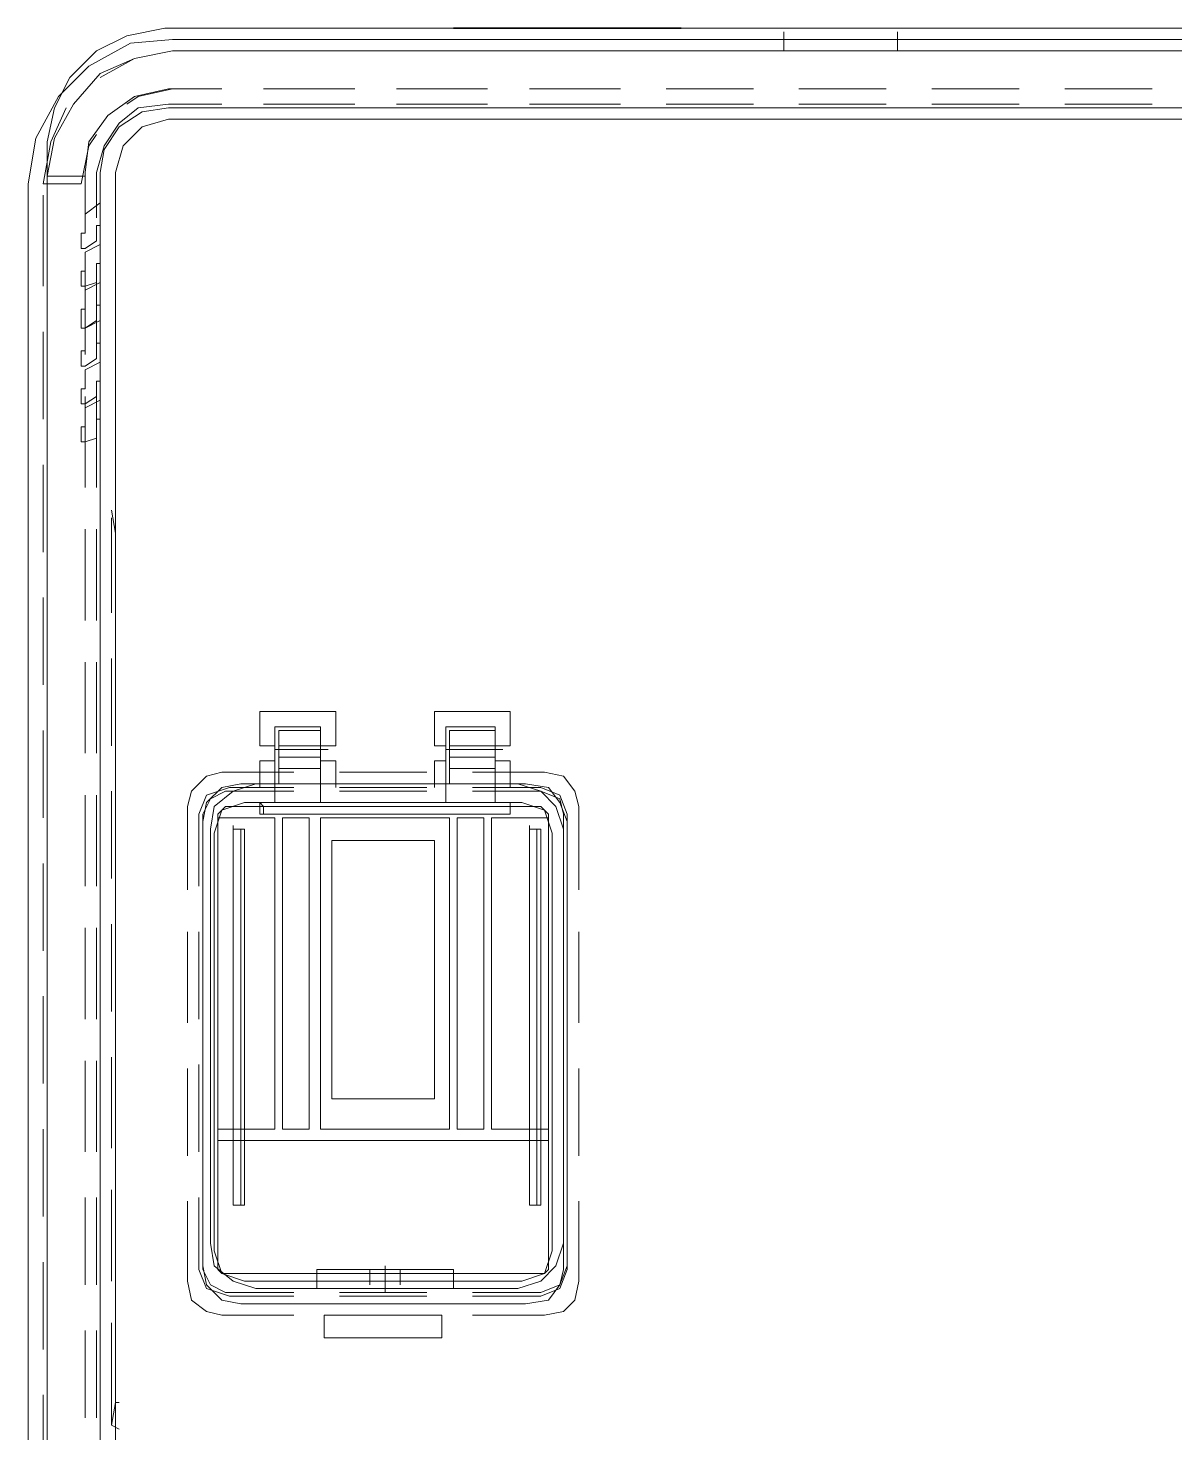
# Model space of a CAD drawing. Header units: millimetres. Extents: x 3165 to 8716, y -1118 to 2802.
# Drawn here: x 4537.2 to 4665.1, y -262.8 to -106.2 of the extents above; entities that cross this region are included whole.
import ezdxf

# ---------------------------------------------------------------- set-up
doc = ezdxf.new("R2010")
doc.units = ezdxf.units.MM
doc.layers.add('Camada 1', color=7, linetype='Continuous')

msp = doc.modelspace()

# ---------------------------------------------------------------- linework, layer by layer
at = {"layer": 'Camada 1', "lineweight": 9}
for points, knots in [([(4552.47, -106.18), (4552.47, -106.18), (4548.24, -107.03), (4548.24, -107.03), (4548.24, -107.03), (4548.24, -107.03), (4544.85, -108.72), (4544.85, -108.72), (4544.85, -108.72), (4544.85, -108.72), (4541.89, -111.69), (4541.89, -111.69), (4541.89, -111.69), (4541.89, -111.69), (4540.19, -115.07), (4540.19, -115.07), (4540.19, -115.07), (4540.19, -115.07), (4539.35, -118.88), (4539.35, -118.88)], [0, 0, 0, 0, 0.166667, 0.166667, 0.166667, 0.166667, 0.333333, 0.333333, 0.333333, 0.333333, 0.5, 0.5, 0.5, 0.5, 0.666667, 0.666667, 0.666667, 0.666667, 1, 1, 1, 1]), ([(4553.32, -107.45), (4553.32, -107.45), (4548.66, -107.88), (4548.66, -107.88), (4548.66, -107.88), (4548.66, -107.88), (4544, -110.42), (4544, -110.42), (4544, -110.42), (4544, -110.42), (4540.62, -113.8), (4540.62, -113.8), (4540.62, -113.8), (4540.62, -113.8), (4538.08, -118.46), (4538.08, -118.46), (4538.08, -118.46), (4538.08, -118.46), (4537.23, -123.54), (4537.23, -123.54)], [0, 0, 0, 0, 0.166667, 0.166667, 0.166667, 0.166667, 0.333333, 0.333333, 0.333333, 0.333333, 0.5, 0.5, 0.5, 0.5, 0.666667, 0.666667, 0.666667, 0.666667, 1, 1, 1, 1]), ([(4553.32, -108.72), (4553.32, -108.72), (4549.08, -109.57), (4549.08, -109.57), (4549.08, -109.57), (4549.08, -109.57), (4545.27, -111.26), (4545.27, -111.26), (4545.27, -111.26), (4545.27, -111.26), (4542.31, -114.65), (4542.31, -114.65), (4542.31, -114.65), (4542.31, -114.65), (4540.19, -118.46), (4540.19, -118.46), (4540.19, -118.46), (4540.19, -118.46), (4539.35, -122.69), (4539.35, -122.69)], [0, 0, 0, 0, 0.166667, 0.166667, 0.166667, 0.166667, 0.333333, 0.333333, 0.333333, 0.333333, 0.5, 0.5, 0.5, 0.5, 0.666667, 0.666667, 0.666667, 0.666667, 1, 1, 1, 1]), ([(4553.32, -108.72), (4553.32, -108.72), (4549.08, -109.57), (4549.08, -109.57), (4549.08, -109.57), (4549.08, -109.57), (4545.27, -111.69), (4545.27, -111.69)], [0, 0, 0, 0, 0.333333, 0.333333, 0.333333, 0.333333, 1, 1, 1, 1]), ([(4552.89, -112.96), (4552.89, -112.96), (4549.08, -113.8), (4549.08, -113.8), (4549.08, -113.8), (4549.08, -113.8), (4546.12, -115.92), (4546.12, -115.92), (4546.12, -115.92), (4546.12, -115.92), (4544, -118.88), (4544, -118.88), (4544, -118.88), (4544, -118.88), (4543.58, -122.27), (4543.58, -122.27)], [0, 0, 0, 0, 0.2, 0.2, 0.2, 0.2, 0.4, 0.4, 0.4, 0.4, 0.6, 0.6, 0.6, 0.6, 1, 1, 1, 1]), ([(4553.32, -112.96), (4553.32, -112.96), (4549.51, -113.8), (4549.51, -113.8), (4549.51, -113.8), (4549.51, -113.8), (4548.24, -114.65), (4548.24, -114.65)], [0, 0, 0, 0, 0.333333, 0.333333, 0.333333, 0.333333, 1, 1, 1, 1]), ([(4541.46, -115.07), (4541.46, -115.07), (4539.77, -118.88), (4539.77, -118.88), (4539.77, -118.88), (4539.77, -118.88), (4538.92, -123.54), (4538.92, -123.54)], [0, 0, 0, 0, 0.333333, 0.333333, 0.333333, 0.333333, 1, 1, 1, 1]), ([(4552.89, -114.65), (4552.89, -114.65), (4549.51, -115.07), (4549.51, -115.07), (4549.51, -115.07), (4549.51, -115.07), (4547.39, -116.77), (4547.39, -116.77), (4547.39, -116.77), (4547.39, -116.77), (4545.7, -119.31), (4545.7, -119.31), (4545.7, -119.31), (4545.7, -119.31), (4544.85, -122.27), (4544.85, -122.27)], [0, 0, 0, 0, 0.2, 0.2, 0.2, 0.2, 0.4, 0.4, 0.4, 0.4, 0.6, 0.6, 0.6, 0.6, 1, 1, 1, 1]), ([(4552.89, -115.07), (4552.89, -115.07), (4549.93, -115.5), (4549.93, -115.5), (4549.93, -115.5), (4549.93, -115.5), (4547.39, -117.19), (4547.39, -117.19), (4547.39, -117.19), (4547.39, -117.19), (4545.7, -119.73), (4545.7, -119.73), (4545.7, -119.73), (4545.7, -119.73), (4545.27, -122.27), (4545.27, -122.27)], [0, 0, 0, 0, 0.2, 0.2, 0.2, 0.2, 0.4, 0.4, 0.4, 0.4, 0.6, 0.6, 0.6, 0.6, 1, 1, 1, 1]), ([(4552.89, -116.34), (4552.89, -116.34), (4549.93, -117.19), (4549.93, -117.19), (4549.93, -117.19), (4549.93, -117.19), (4547.81, -119.31), (4547.81, -119.31), (4547.81, -119.31), (4547.81, -119.31), (4546.97, -122.27), (4546.97, -122.27)], [0, 0, 0, 0, 0.25, 0.25, 0.25, 0.25, 0.5, 0.5, 0.5, 0.5, 1, 1, 1, 1]), ([(4544.85, -118.04), (4544.85, -118.04), (4544, -119.31), (4544, -119.31), (4544, -119.31), (4544, -119.31), (4543.16, -123.54), (4543.16, -123.54)], [0, 0, 0, 0, 0.333333, 0.333333, 0.333333, 0.333333, 1, 1, 1, 1]), ([(4543.16, -129.04), (4543.16, -129.04), (4543.58, -129.04), (4543.58, -129.04), (4543.58, -129.04), (4543.58, -129.04), (4543.58, -126.93), (4543.58, -126.93)], [0, 0, 0, 0, 0.333333, 0.333333, 0.333333, 0.333333, 1, 1, 1, 1]), ([(4545.27, -128.2), (4545.27, -128.2), (4544.85, -128.2), (4544.85, -128.2), (4544.85, -128.2), (4544.85, -128.2), (4544.85, -129.89), (4544.85, -129.89)], [0, 0, 0, 0, 0.333333, 0.333333, 0.333333, 0.333333, 1, 1, 1, 1]), ([(4543.16, -130.74), (4543.16, -130.74), (4543.16, -129.04), (4543.16, -129.04), (4543.16, -129.04), (4543.16, -129.04), (4543.16, -130.74), (4543.16, -130.74)], [0, 0, 0, 0, 0.333333, 0.333333, 0.333333, 0.333333, 1, 1, 1, 1]), ([(4544.85, -129.89), (4544.85, -129.89), (4543.58, -130.74), (4543.58, -130.74), (4543.58, -130.74), (4543.58, -130.74), (4543.16, -130.74), (4543.16, -130.74)], [0, 0, 0, 0, 0.333333, 0.333333, 0.333333, 0.333333, 1, 1, 1, 1]), ([(4544.85, -134.55), (4544.85, -134.55), (4543.58, -134.97), (4543.58, -134.97), (4543.58, -134.97), (4543.58, -134.97), (4543.16, -134.97), (4543.16, -134.97), (4543.16, -134.97), (4543.16, -134.97), (4543.16, -133.28), (4543.16, -133.28)], [0, 0, 0, 0, 0.25, 0.25, 0.25, 0.25, 0.5, 0.5, 0.5, 0.5, 1, 1, 1, 1]), ([(4544.85, -138.78), (4544.85, -138.78), (4544.85, -137.09), (4544.85, -137.09), (4544.85, -137.09), (4544.85, -137.09), (4545.27, -137.09), (4545.27, -137.09)], [0, 0, 0, 0, 0.333333, 0.333333, 0.333333, 0.333333, 1, 1, 1, 1]), ([(4543.16, -139.63), (4543.16, -139.63), (4543.58, -139.63), (4543.58, -139.63), (4543.58, -139.63), (4543.58, -139.63), (4544.85, -138.78), (4544.85, -138.78)], [0, 0, 0, 0, 0.333333, 0.333333, 0.333333, 0.333333, 1, 1, 1, 1]), ([(4543.16, -143.86), (4543.16, -143.86), (4543.58, -143.86), (4543.58, -143.86), (4543.58, -143.86), (4543.58, -143.86), (4544.85, -143.01), (4544.85, -143.01)], [0, 0, 0, 0, 0.333333, 0.333333, 0.333333, 0.333333, 1, 1, 1, 1]), ([(4543.58, -146.4), (4543.58, -146.4), (4543.16, -146.4), (4543.16, -146.4), (4543.16, -146.4), (4543.16, -146.4), (4543.16, -148.09), (4543.16, -148.09)], [0, 0, 0, 0, 0.333333, 0.333333, 0.333333, 0.333333, 1, 1, 1, 1]), ([(4543.16, -148.09), (4543.16, -148.09), (4543.58, -148.09), (4543.58, -148.09), (4543.58, -148.09), (4543.58, -148.09), (4544.85, -147.25), (4544.85, -147.25)], [0, 0, 0, 0, 0.333333, 0.333333, 0.333333, 0.333333, 1, 1, 1, 1]), ([(4543.16, -150.63), (4543.16, -150.63), (4543.58, -150.63), (4543.58, -150.63), (4543.58, -150.63), (4543.58, -150.63), (4543.58, -148.52), (4543.58, -148.52), (4543.58, -148.52), (4543.58, -148.52), (4545.27, -147.67), (4545.27, -147.67)], [0, 0, 0, 0, 0.25, 0.25, 0.25, 0.25, 0.5, 0.5, 0.5, 0.5, 1, 1, 1, 1]), ([(4544.85, -151.9), (4544.85, -151.9), (4544.85, -149.79), (4544.85, -149.79), (4544.85, -149.79), (4544.85, -149.79), (4545.27, -149.79), (4545.27, -149.79)], [0, 0, 0, 0, 0.333333, 0.333333, 0.333333, 0.333333, 1, 1, 1, 1]), ([(4543.16, -150.63), (4543.16, -150.63), (4543.16, -152.33), (4543.16, -152.33), (4543.16, -152.33), (4543.16, -152.33), (4543.58, -152.33), (4543.58, -152.33)], [0, 0, 0, 0, 0.333333, 0.333333, 0.333333, 0.333333, 1, 1, 1, 1]), ([(4571.52, -190.85), (4571.52, -190.85), (4571.52, -187.89), (4571.52, -187.89), (4571.52, -187.89), (4571.52, -187.89), (4569.83, -187.89), (4569.83, -187.89)], [0, 0, 0, 0, 0.333333, 0.333333, 0.333333, 0.333333, 1, 1, 1, 1]), ([(4590.99, -190.85), (4590.99, -190.85), (4590.99, -187.89), (4590.99, -187.89), (4590.99, -187.89), (4590.99, -187.89), (4589.3, -187.89), (4589.3, -187.89)], [0, 0, 0, 0, 0.333333, 0.333333, 0.333333, 0.333333, 1, 1, 1, 1]), ([(4558.82, -189.16), (4558.82, -189.16), (4557.13, -189.58), (4557.13, -189.58), (4557.13, -189.58), (4557.13, -189.58), (4555.43, -191.27), (4555.43, -191.27), (4555.43, -191.27), (4555.43, -191.27), (4555.01, -192.97), (4555.01, -192.97)], [0, 0, 0, 0, 0.25, 0.25, 0.25, 0.25, 0.5, 0.5, 0.5, 0.5, 1, 1, 1, 1]), ([(4598.61, -192.97), (4598.61, -192.97), (4598.19, -191.27), (4598.19, -191.27), (4598.19, -191.27), (4598.19, -191.27), (4596.92, -189.58), (4596.92, -189.58), (4596.92, -189.58), (4596.92, -189.58), (4594.8, -189.16), (4594.8, -189.16)], [0, 0, 0, 0, 0.25, 0.25, 0.25, 0.25, 0.5, 0.5, 0.5, 0.5, 1, 1, 1, 1]), ([(4559.67, -190.85), (4559.67, -190.85), (4557.13, -191.7), (4557.13, -191.7), (4557.13, -191.7), (4557.13, -191.7), (4556.28, -193.81), (4556.28, -193.81)], [0, 0, 0, 0, 0.333333, 0.333333, 0.333333, 0.333333, 1, 1, 1, 1]), ([(4560.94, -190.43), (4560.94, -190.43), (4558.82, -190.85), (4558.82, -190.85), (4558.82, -190.85), (4558.82, -190.85), (4557.13, -192.54), (4557.13, -192.54), (4557.13, -192.54), (4557.13, -192.54), (4556.7, -194.66), (4556.7, -194.66)], [0, 0, 0, 0, 0.25, 0.25, 0.25, 0.25, 0.5, 0.5, 0.5, 0.5, 1, 1, 1, 1]), ([(4562.63, -190.43), (4562.63, -190.43), (4560.09, -191.27), (4560.09, -191.27), (4560.09, -191.27), (4560.09, -191.27), (4557.97, -192.97), (4557.97, -192.97), (4557.97, -192.97), (4557.97, -192.97), (4557.55, -195.51), (4557.55, -195.51)], [0, 0, 0, 0, 0.25, 0.25, 0.25, 0.25, 0.5, 0.5, 0.5, 0.5, 1, 1, 1, 1]), ([(4596.92, -195.51), (4596.92, -195.51), (4596.07, -192.97), (4596.07, -192.97), (4596.07, -192.97), (4596.07, -192.97), (4594.38, -191.27), (4594.38, -191.27), (4594.38, -191.27), (4594.38, -191.27), (4591.84, -190.43), (4591.84, -190.43)], [0, 0, 0, 0, 0.25, 0.25, 0.25, 0.25, 0.5, 0.5, 0.5, 0.5, 1, 1, 1, 1]), ([(4597.34, -194.66), (4597.34, -194.66), (4596.5, -192.54), (4596.5, -192.54), (4596.5, -192.54), (4596.5, -192.54), (4595.23, -190.85), (4595.23, -190.85), (4595.23, -190.85), (4595.23, -190.85), (4592.69, -190.43), (4592.69, -190.43)], [0, 0, 0, 0, 0.25, 0.25, 0.25, 0.25, 0.5, 0.5, 0.5, 0.5, 1, 1, 1, 1]), ([(4597.34, -193.81), (4597.34, -193.81), (4596.5, -191.7), (4596.5, -191.7), (4596.5, -191.7), (4596.5, -191.7), (4594.38, -190.85), (4594.38, -190.85)], [0, 0, 0, 0, 0.333333, 0.333333, 0.333333, 0.333333, 1, 1, 1, 1]), ([(4559.24, -191.27), (4559.24, -191.27), (4557.55, -192.12), (4557.55, -192.12), (4557.55, -192.12), (4557.55, -192.12), (4556.7, -193.81), (4556.7, -193.81)], [0, 0, 0, 0, 0.333333, 0.333333, 0.333333, 0.333333, 1, 1, 1, 1]), ([(4561.36, -192.54), (4561.36, -192.54), (4558.82, -193.39), (4558.82, -193.39), (4558.82, -193.39), (4558.82, -193.39), (4557.97, -195.93), (4557.97, -195.93)], [0, 0, 0, 0, 0.333333, 0.333333, 0.333333, 0.333333, 1, 1, 1, 1]), ([(4563.48, -193.81), (4563.48, -193.81), (4563.48, -192.97), (4563.48, -192.97), (4563.48, -192.97), (4563.48, -192.97), (4563.05, -192.54), (4563.05, -192.54)], [0, 0, 0, 0, 0.333333, 0.333333, 0.333333, 0.333333, 1, 1, 1, 1]), ([(4590.99, -192.54), (4590.99, -192.54), (4590.99, -193.81), (4590.99, -193.81), (4590.99, -193.81), (4590.99, -193.81), (4590.99, -192.54), (4590.99, -192.54)], [0, 0, 0, 0, 0.333333, 0.333333, 0.333333, 0.333333, 1, 1, 1, 1]), ([(4595.65, -195.93), (4595.65, -195.93), (4594.8, -193.39), (4594.8, -193.39), (4594.8, -193.39), (4594.8, -193.39), (4592.26, -192.54), (4592.26, -192.54)], [0, 0, 0, 0, 0.333333, 0.333333, 0.333333, 0.333333, 1, 1, 1, 1]), ([(4596.92, -193.81), (4596.92, -193.81), (4596.5, -192.12), (4596.5, -192.12), (4596.5, -192.12), (4596.5, -192.12), (4594.38, -191.27), (4594.38, -191.27)], [0, 0, 0, 0, 0.333333, 0.333333, 0.333333, 0.333333, 1, 1, 1, 1]), ([(4561.36, -195.51), (4561.36, -195.51), (4560.09, -195.51), (4560.09, -195.51), (4560.09, -195.51), (4560.09, -195.51), (4560.94, -195.51), (4560.94, -195.51)], [0, 0, 0, 0, 0.333333, 0.333333, 0.333333, 0.333333, 1, 1, 1, 1]), ([(4594.38, -195.51), (4594.38, -195.51), (4593.11, -195.51), (4593.11, -195.51), (4593.11, -195.51), (4593.11, -195.51), (4593.96, -195.51), (4593.96, -195.51)], [0, 0, 0, 0, 0.333333, 0.333333, 0.333333, 0.333333, 1, 1, 1, 1]), ([(4561.36, -237.42), (4561.36, -237.42), (4560.09, -237.42), (4560.09, -237.42), (4560.09, -237.42), (4560.09, -237.42), (4560.94, -237.42), (4560.94, -237.42)], [0, 0, 0, 0, 0.333333, 0.333333, 0.333333, 0.333333, 1, 1, 1, 1]), ([(4594.38, -237.42), (4594.38, -237.42), (4593.11, -237.42), (4593.11, -237.42), (4593.11, -237.42), (4593.11, -237.42), (4593.96, -237.42), (4593.96, -237.42)], [0, 0, 0, 0, 0.333333, 0.333333, 0.333333, 0.333333, 1, 1, 1, 1]), ([(4557.55, -241.65), (4557.55, -241.65), (4557.97, -244.19), (4557.97, -244.19), (4557.97, -244.19), (4557.97, -244.19), (4560.09, -245.88), (4560.09, -245.88), (4560.09, -245.88), (4560.09, -245.88), (4562.63, -246.73), (4562.63, -246.73)], [0, 0, 0, 0, 0.25, 0.25, 0.25, 0.25, 0.5, 0.5, 0.5, 0.5, 1, 1, 1, 1]), ([(4557.97, -242.5), (4557.97, -242.5), (4558.82, -245.04), (4558.82, -245.04), (4558.82, -245.04), (4558.82, -245.04), (4561.36, -245.88), (4561.36, -245.88)], [0, 0, 0, 0, 0.333333, 0.333333, 0.333333, 0.333333, 1, 1, 1, 1]), ([(4591.84, -246.73), (4591.84, -246.73), (4594.38, -245.88), (4594.38, -245.88), (4594.38, -245.88), (4594.38, -245.88), (4596.07, -244.19), (4596.07, -244.19), (4596.07, -244.19), (4596.07, -244.19), (4596.92, -241.65), (4596.92, -241.65)], [0, 0, 0, 0, 0.25, 0.25, 0.25, 0.25, 0.5, 0.5, 0.5, 0.5, 1, 1, 1, 1]), ([(4592.26, -245.88), (4592.26, -245.88), (4594.8, -245.04), (4594.8, -245.04), (4594.8, -245.04), (4594.8, -245.04), (4595.65, -242.5), (4595.65, -242.5)], [0, 0, 0, 0, 0.333333, 0.333333, 0.333333, 0.333333, 1, 1, 1, 1]), ([(4556.7, -244.19), (4556.7, -244.19), (4557.13, -246.31), (4557.13, -246.31), (4557.13, -246.31), (4557.13, -246.31), (4558.82, -248), (4558.82, -248), (4558.82, -248), (4558.82, -248), (4560.94, -248.42), (4560.94, -248.42)], [0, 0, 0, 0, 0.25, 0.25, 0.25, 0.25, 0.5, 0.5, 0.5, 0.5, 1, 1, 1, 1]), ([(4592.69, -248.42), (4592.69, -248.42), (4595.23, -248), (4595.23, -248), (4595.23, -248), (4595.23, -248), (4596.5, -246.31), (4596.5, -246.31), (4596.5, -246.31), (4596.5, -246.31), (4597.34, -244.19), (4597.34, -244.19)], [0, 0, 0, 0, 0.25, 0.25, 0.25, 0.25, 0.5, 0.5, 0.5, 0.5, 1, 1, 1, 1]), ([(4555.01, -245.88), (4555.01, -245.88), (4555.43, -248), (4555.43, -248), (4555.43, -248), (4555.43, -248), (4557.13, -249.27), (4557.13, -249.27), (4557.13, -249.27), (4557.13, -249.27), (4558.82, -249.69), (4558.82, -249.69)], [0, 0, 0, 0, 0.25, 0.25, 0.25, 0.25, 0.5, 0.5, 0.5, 0.5, 1, 1, 1, 1]), ([(4556.28, -244.61), (4556.28, -244.61), (4557.13, -246.73), (4557.13, -246.73), (4557.13, -246.73), (4557.13, -246.73), (4559.67, -247.58), (4559.67, -247.58)], [0, 0, 0, 0, 0.333333, 0.333333, 0.333333, 0.333333, 1, 1, 1, 1]), ([(4556.7, -244.61), (4556.7, -244.61), (4557.55, -246.31), (4557.55, -246.31), (4557.55, -246.31), (4557.55, -246.31), (4559.24, -247.15), (4559.24, -247.15)], [0, 0, 0, 0, 0.333333, 0.333333, 0.333333, 0.333333, 1, 1, 1, 1]), ([(4558.4, -244.61), (4558.4, -244.61), (4558.82, -245.04), (4558.82, -245.04), (4558.82, -245.04), (4558.82, -245.04), (4559.24, -245.04), (4559.24, -245.04)], [0, 0, 0, 0, 0.333333, 0.333333, 0.333333, 0.333333, 1, 1, 1, 1]), ([(4594.38, -245.04), (4594.38, -245.04), (4594.8, -245.04), (4594.8, -245.04), (4594.8, -245.04), (4594.8, -245.04), (4595.23, -244.61), (4595.23, -244.61)], [0, 0, 0, 0, 0.333333, 0.333333, 0.333333, 0.333333, 1, 1, 1, 1]), ([(4594.38, -247.15), (4594.38, -247.15), (4596.5, -246.31), (4596.5, -246.31), (4596.5, -246.31), (4596.5, -246.31), (4596.92, -244.61), (4596.92, -244.61)], [0, 0, 0, 0, 0.333333, 0.333333, 0.333333, 0.333333, 1, 1, 1, 1]), ([(4594.38, -247.58), (4594.38, -247.58), (4596.5, -246.73), (4596.5, -246.73), (4596.5, -246.73), (4596.5, -246.73), (4597.34, -244.61), (4597.34, -244.61)], [0, 0, 0, 0, 0.333333, 0.333333, 0.333333, 0.333333, 1, 1, 1, 1]), ([(4594.8, -249.69), (4594.8, -249.69), (4596.92, -249.27), (4596.92, -249.27), (4596.92, -249.27), (4596.92, -249.27), (4598.19, -248), (4598.19, -248), (4598.19, -248), (4598.19, -248), (4598.61, -245.88), (4598.61, -245.88)], [0, 0, 0, 0, 0.25, 0.25, 0.25, 0.25, 0.5, 0.5, 0.5, 0.5, 1, 1, 1, 1]), ([(4570.25, -249.69), (4570.25, -249.69), (4570.25, -252.23), (4570.25, -252.23), (4570.25, -252.23), (4570.25, -252.23), (4583.37, -252.23), (4583.37, -252.23), (4583.37, -252.23), (4583.37, -252.23), (4583.37, -249.69), (4583.37, -249.69), (4583.37, -249.69), (4583.37, -249.69), (4570.25, -249.69), (4570.25, -249.69)], [0, 0, 0, 0, 0.2, 0.2, 0.2, 0.2, 0.4, 0.4, 0.4, 0.4, 0.6, 0.6, 0.6, 0.6, 1, 1, 1, 1]), ([(4546.54, -261.55), (4546.54, -261.55), (4546.54, -261.97), (4546.54, -261.97), (4546.54, -261.97), (4546.54, -261.97), (4547.39, -262.39), (4547.39, -262.39)], [0, 0, 0, 0, 0.333333, 0.333333, 0.333333, 0.333333, 1, 1, 1, 1])]:
    msp.add_open_spline(points, degree=3, knots=knots, dxfattribs=at)
for points in [[(4552.47, -106.18), (4552.47, -106.18), (4703.6, -106.18), (4703.6, -106.18)], [(4553.32, -107.45), (4553.32, -107.45), (4702.33, -107.45), (4702.33, -107.45)], [(4621.47, -106.61), (4621.47, -106.61), (4621.47, -108.72), (4621.47, -108.72)], [(4634.17, -106.61), (4634.17, -106.61), (4634.17, -108.72), (4634.17, -108.72)], [(4553.32, -108.72), (4553.32, -108.72), (4702.75, -108.72), (4702.75, -108.72)], [(4555.01, -108.72), (4555.01, -108.72), (4566.02, -108.72), (4566.02, -108.72)], [(4571.1, -108.72), (4571.1, -108.72), (4580.83, -108.72), (4580.83, -108.72)], [(4585.91, -108.72), (4585.91, -108.72), (4595.65, -108.72), (4595.65, -108.72)], [(4600.73, -108.72), (4600.73, -108.72), (4610.47, -108.72), (4610.47, -108.72)], [(4615.55, -108.72), (4615.55, -108.72), (4625.28, -108.72), (4625.28, -108.72)], [(4630.36, -108.72), (4630.36, -108.72), (4640.1, -108.72), (4640.1, -108.72)], [(4645.18, -108.72), (4645.18, -108.72), (4655.34, -108.72), (4655.34, -108.72)], [(4660, -108.72), (4660, -108.72), (4670.16, -108.72), (4670.16, -108.72)], [(4552.89, -112.96), (4552.89, -112.96), (4558.82, -112.96), (4558.82, -112.96)], [(4552.89, -112.96), (4552.89, -112.96), (4558.82, -112.96), (4558.82, -112.96)], [(4563.48, -112.96), (4563.48, -112.96), (4573.64, -112.96), (4573.64, -112.96)], [(4563.48, -112.96), (4563.48, -112.96), (4573.64, -112.96), (4573.64, -112.96)], [(4578.29, -112.96), (4578.29, -112.96), (4588.45, -112.96), (4588.45, -112.96)], [(4578.29, -112.96), (4578.29, -112.96), (4588.45, -112.96), (4588.45, -112.96)], [(4593.11, -112.96), (4593.11, -112.96), (4603.27, -112.96), (4603.27, -112.96)], [(4593.11, -112.96), (4593.11, -112.96), (4603.27, -112.96), (4603.27, -112.96)], [(4608.35, -112.96), (4608.35, -112.96), (4618.09, -112.96), (4618.09, -112.96)], [(4608.35, -112.96), (4608.35, -112.96), (4618.09, -112.96), (4618.09, -112.96)], [(4623.17, -112.96), (4623.17, -112.96), (4632.9, -112.96), (4632.9, -112.96)], [(4623.17, -112.96), (4623.17, -112.96), (4632.9, -112.96), (4632.9, -112.96)], [(4637.98, -112.96), (4637.98, -112.96), (4647.72, -112.96), (4647.72, -112.96)], [(4637.98, -112.96), (4637.98, -112.96), (4647.72, -112.96), (4647.72, -112.96)], [(4652.8, -112.96), (4652.8, -112.96), (4662.54, -112.96), (4662.54, -112.96)], [(4652.8, -112.96), (4652.8, -112.96), (4662.54, -112.96), (4662.54, -112.96)], [(4552.89, -114.65), (4552.89, -114.65), (4558.82, -114.65), (4558.82, -114.65)], [(4552.89, -115.07), (4552.89, -115.07), (4703.18, -115.07), (4703.18, -115.07)], [(4563.48, -114.65), (4563.48, -114.65), (4573.64, -114.65), (4573.64, -114.65)], [(4578.29, -114.65), (4578.29, -114.65), (4588.45, -114.65), (4588.45, -114.65)], [(4593.11, -114.65), (4593.11, -114.65), (4603.27, -114.65), (4603.27, -114.65)], [(4608.35, -114.65), (4608.35, -114.65), (4618.09, -114.65), (4618.09, -114.65)], [(4623.17, -114.65), (4623.17, -114.65), (4632.9, -114.65), (4632.9, -114.65)], [(4637.98, -114.65), (4637.98, -114.65), (4647.72, -114.65), (4647.72, -114.65)], [(4652.8, -114.65), (4652.8, -114.65), (4662.54, -114.65), (4662.54, -114.65)], [(4552.89, -116.34), (4552.89, -116.34), (4703.18, -116.34), (4703.18, -116.34)], [(4539.35, -118.88), (4539.35, -118.88), (4539.35, -300.92), (4539.35, -300.92)], [(4537.23, -123.54), (4537.23, -123.54), (4537.23, -300.07), (4537.23, -300.07)], [(4538.92, -123.54), (4538.92, -123.54), (4543.16, -123.54), (4543.16, -123.54)], [(4539.35, -122.69), (4539.35, -122.69), (4543.58, -122.69), (4543.58, -122.69)], [(4543.58, -122.27), (4543.58, -122.27), (4543.58, -127.35), (4543.58, -127.35)], [(4544.85, -127.35), (4544.85, -127.35), (4544.85, -122.27), (4544.85, -122.27)], [(4545.27, -300.92), (4545.27, -300.92), (4545.27, -122.27), (4545.27, -122.27)], [(4546.97, -300.92), (4546.97, -300.92), (4546.97, -122.27), (4546.97, -122.27)], [(4538.92, -124.81), (4538.92, -124.81), (4538.92, -134.97), (4538.92, -134.97)], [(4543.58, -126.93), (4543.58, -126.93), (4545.27, -125.66), (4545.27, -125.66)], [(4544.85, -128.2), (4544.85, -128.2), (4545.27, -128.2), (4545.27, -128.2)], [(4543.58, -131.16), (4543.58, -131.16), (4545.27, -130.31), (4545.27, -130.31)], [(4543.58, -133.28), (4543.58, -133.28), (4543.58, -131.16), (4543.58, -131.16)], [(4543.58, -132.43), (4543.58, -132.43), (4543.58, -142.59), (4543.58, -142.59)], [(4544.85, -142.59), (4544.85, -142.59), (4544.85, -132.43), (4544.85, -132.43)], [(4544.85, -132.43), (4544.85, -132.43), (4544.85, -134.55), (4544.85, -134.55)], [(4544.85, -132.43), (4544.85, -132.43), (4545.27, -132.43), (4545.27, -132.43)], [(4543.16, -133.28), (4543.16, -133.28), (4543.58, -133.28), (4543.58, -133.28)], [(4543.58, -135.39), (4543.58, -135.39), (4545.27, -134.55), (4545.27, -134.55)], [(4543.58, -137.51), (4543.58, -137.51), (4543.58, -135.39), (4543.58, -135.39)], [(4543.16, -137.51), (4543.16, -137.51), (4543.58, -137.51), (4543.58, -137.51)], [(4543.16, -139.63), (4543.16, -139.63), (4543.16, -137.51), (4543.16, -137.51)], [(4543.58, -139.63), (4543.58, -139.63), (4545.27, -138.78), (4545.27, -138.78)], [(4538.92, -140.05), (4538.92, -140.05), (4538.92, -149.79), (4538.92, -149.79)], [(4543.58, -142.17), (4543.58, -142.17), (4543.58, -139.63), (4543.58, -139.63)], [(4543.16, -142.17), (4543.16, -142.17), (4543.58, -142.17), (4543.58, -142.17)], [(4543.16, -143.86), (4543.16, -143.86), (4543.16, -142.17), (4543.16, -142.17)], [(4544.85, -141.32), (4544.85, -141.32), (4544.85, -143.01), (4544.85, -143.01)], [(4544.85, -141.32), (4544.85, -141.32), (4545.27, -141.32), (4545.27, -141.32)], [(4543.58, -144.28), (4543.58, -144.28), (4545.27, -143.44), (4545.27, -143.44)], [(4543.58, -146.4), (4543.58, -146.4), (4543.58, -144.28), (4543.58, -144.28)], [(4544.85, -145.55), (4544.85, -145.55), (4544.85, -147.25), (4544.85, -147.25)], [(4544.85, -145.55), (4544.85, -145.55), (4545.27, -145.55), (4545.27, -145.55)], [(4543.58, -147.25), (4543.58, -147.25), (4543.58, -157.41), (4543.58, -157.41)], [(4544.85, -157.41), (4544.85, -157.41), (4544.85, -147.25), (4544.85, -147.25)], [(4543.58, -152.33), (4543.58, -152.33), (4544.85, -151.9), (4544.85, -151.9)], [(4538.92, -154.87), (4538.92, -154.87), (4538.92, -164.6), (4538.92, -164.6)], [(4546.54, -159.95), (4546.54, -159.95), (4546.97, -162.49), (4546.97, -162.49)], [(4546.54, -160.79), (4546.54, -160.79), (4546.54, -171.38), (4546.54, -171.38)], [(4543.58, -162.06), (4543.58, -162.06), (4543.58, -172.22), (4543.58, -172.22)], [(4544.85, -172.22), (4544.85, -172.22), (4544.85, -162.06), (4544.85, -162.06)], [(4546.97, -162.91), (4546.97, -162.91), (4546.97, -171.38), (4546.97, -171.38)], [(4538.92, -169.68), (4538.92, -169.68), (4538.92, -179.42), (4538.92, -179.42)], [(4543.58, -176.88), (4543.58, -176.88), (4543.58, -187.04), (4543.58, -187.04)], [(4544.85, -187.04), (4544.85, -187.04), (4544.85, -176.88), (4544.85, -176.88)], [(4546.54, -176.46), (4546.54, -176.46), (4546.54, -186.19), (4546.54, -186.19)], [(4546.97, -176.46), (4546.97, -176.46), (4546.97, -186.19), (4546.97, -186.19)], [(4563.05, -182.38), (4563.05, -182.38), (4571.52, -182.38), (4571.52, -182.38)], [(4563.05, -182.38), (4563.05, -182.38), (4563.05, -186.19), (4563.05, -186.19)], [(4571.52, -182.38), (4571.52, -182.38), (4571.52, -186.19), (4571.52, -186.19)], [(4590.99, -182.38), (4590.99, -182.38), (4582.53, -182.38), (4582.53, -182.38)], [(4582.53, -182.38), (4582.53, -182.38), (4582.53, -186.19), (4582.53, -186.19)], [(4590.99, -182.38), (4590.99, -182.38), (4590.99, -186.19), (4590.99, -186.19)], [(4538.92, -184.5), (4538.92, -184.5), (4538.92, -194.24), (4538.92, -194.24)], [(4564.75, -184.08), (4564.75, -184.08), (4569.83, -184.08), (4569.83, -184.08)], [(4564.75, -184.08), (4564.75, -184.08), (4564.75, -192.54), (4564.75, -192.54)], [(4565.17, -184.5), (4565.17, -184.5), (4569.83, -184.5), (4569.83, -184.5)], [(4565.17, -190.43), (4565.17, -190.43), (4565.17, -184.5), (4565.17, -184.5)], [(4569.83, -184.08), (4569.83, -184.08), (4569.83, -192.54), (4569.83, -192.54)], [(4569.83, -184.5), (4569.83, -184.5), (4569.83, -190.43), (4569.83, -190.43)], [(4583.8, -184.08), (4583.8, -184.08), (4583.8, -192.54), (4583.8, -192.54)], [(4589.3, -184.08), (4589.3, -184.08), (4583.8, -184.08), (4583.8, -184.08)], [(4584.22, -184.5), (4584.22, -184.5), (4589.3, -184.5), (4589.3, -184.5)], [(4584.22, -190.43), (4584.22, -190.43), (4584.22, -184.5), (4584.22, -184.5)], [(4589.3, -184.08), (4589.3, -184.08), (4589.3, -192.54), (4589.3, -192.54)], [(4589.3, -184.5), (4589.3, -184.5), (4589.3, -190.43), (4589.3, -190.43)], [(4564.75, -186.19), (4564.75, -186.19), (4563.05, -186.19), (4563.05, -186.19)], [(4571.52, -186.19), (4571.52, -186.19), (4569.83, -186.19), (4569.83, -186.19)], [(4583.8, -186.19), (4583.8, -186.19), (4582.53, -186.19), (4582.53, -186.19)], [(4590.99, -186.19), (4590.99, -186.19), (4589.3, -186.19), (4589.3, -186.19)], [(4563.05, -187.89), (4563.05, -187.89), (4563.05, -190.85), (4563.05, -190.85)], [(4564.75, -187.89), (4564.75, -187.89), (4563.05, -187.89), (4563.05, -187.89)], [(4564.75, -186.62), (4564.75, -186.62), (4570.67, -186.62), (4570.67, -186.62)], [(4583.8, -187.89), (4583.8, -187.89), (4582.53, -187.89), (4582.53, -187.89)], [(4582.53, -187.89), (4582.53, -187.89), (4582.53, -190.85), (4582.53, -190.85)], [(4583.8, -186.62), (4583.8, -186.62), (4590.15, -186.62), (4590.15, -186.62)], [(4566.86, -189.16), (4566.86, -189.16), (4558.82, -189.16), (4558.82, -189.16)], [(4565.17, -188.73), (4565.17, -188.73), (4569.83, -188.73), (4569.83, -188.73)], [(4581.68, -189.16), (4581.68, -189.16), (4571.94, -189.16), (4571.94, -189.16)], [(4584.22, -188.73), (4584.22, -188.73), (4589.3, -188.73), (4589.3, -188.73)], [(4594.8, -189.16), (4594.8, -189.16), (4586.76, -189.16), (4586.76, -189.16)], [(4559.67, -190.85), (4559.67, -190.85), (4566.86, -190.85), (4566.86, -190.85)], [(4592.69, -190.43), (4592.69, -190.43), (4560.94, -190.43), (4560.94, -190.43)], [(4562.63, -190.43), (4562.63, -190.43), (4591.84, -190.43), (4591.84, -190.43)], [(4571.94, -190.85), (4571.94, -190.85), (4581.68, -190.85), (4581.68, -190.85)], [(4586.76, -190.85), (4586.76, -190.85), (4594.38, -190.85), (4594.38, -190.85)], [(4543.58, -191.7), (4543.58, -191.7), (4543.58, -201.86), (4543.58, -201.86)], [(4544.85, -201.86), (4544.85, -201.86), (4544.85, -191.7), (4544.85, -191.7)], [(4546.54, -191.27), (4546.54, -191.27), (4546.54, -201.01), (4546.54, -201.01)], [(4546.97, -191.27), (4546.97, -191.27), (4546.97, -201.01), (4546.97, -201.01)], [(4559.24, -191.27), (4559.24, -191.27), (4566.86, -191.27), (4566.86, -191.27)], [(4592.26, -192.54), (4592.26, -192.54), (4561.36, -192.54), (4561.36, -192.54)], [(4563.05, -192.54), (4563.05, -192.54), (4590.99, -192.54), (4590.99, -192.54)], [(4563.05, -192.54), (4563.05, -192.54), (4563.05, -193.81), (4563.05, -193.81)], [(4571.94, -191.27), (4571.94, -191.27), (4581.68, -191.27), (4581.68, -191.27)], [(4586.76, -191.27), (4586.76, -191.27), (4594.38, -191.27), (4594.38, -191.27)], [(4555.01, -192.97), (4555.01, -192.97), (4555.01, -202.28), (4555.01, -202.28)], [(4556.28, -201.86), (4556.28, -201.86), (4556.28, -193.81), (4556.28, -193.81)], [(4556.7, -201.86), (4556.7, -201.86), (4556.7, -193.81), (4556.7, -193.81)], [(4559.24, -192.97), (4559.24, -192.97), (4558.4, -193.81), (4558.4, -193.81)], [(4558.4, -244.61), (4558.4, -244.61), (4558.4, -193.81), (4558.4, -193.81)], [(4559.24, -192.97), (4559.24, -192.97), (4594.38, -192.97), (4594.38, -192.97)], [(4563.05, -193.81), (4563.05, -193.81), (4590.99, -193.81), (4590.99, -193.81)], [(4563.48, -193.81), (4563.48, -193.81), (4563.05, -193.81), (4563.05, -193.81)], [(4563.48, -192.97), (4563.48, -192.97), (4590.99, -192.97), (4590.99, -192.97)], [(4563.48, -193.81), (4563.48, -193.81), (4590.99, -193.81), (4590.99, -193.81)], [(4590.99, -193.81), (4590.99, -193.81), (4590.99, -193.39), (4590.99, -193.39)], [(4595.23, -193.81), (4595.23, -193.81), (4594.38, -192.97), (4594.38, -192.97)], [(4595.23, -193.81), (4595.23, -193.81), (4595.23, -244.61), (4595.23, -244.61)], [(4596.92, -193.81), (4596.92, -193.81), (4596.92, -201.86), (4596.92, -201.86)], [(4597.34, -193.81), (4597.34, -193.81), (4597.34, -201.86), (4597.34, -201.86)], [(4598.61, -202.28), (4598.61, -202.28), (4598.61, -192.97), (4598.61, -192.97)], [(4556.7, -244.19), (4556.7, -244.19), (4556.7, -194.66), (4556.7, -194.66)], [(4557.55, -241.65), (4557.55, -241.65), (4557.55, -195.51), (4557.55, -195.51)], [(4558.4, -194.24), (4558.4, -194.24), (4564.75, -194.24), (4564.75, -194.24)], [(4560.09, -195.51), (4560.09, -195.51), (4560.09, -195.08), (4560.09, -195.08)], [(4560.09, -237.42), (4560.09, -237.42), (4560.09, -195.51), (4560.09, -195.51)], [(4560.09, -237.42), (4560.09, -237.42), (4560.09, -195.51), (4560.09, -195.51)], [(4560.94, -237.42), (4560.94, -237.42), (4560.94, -195.51), (4560.94, -195.51)], [(4560.94, -195.51), (4560.94, -195.51), (4561.36, -195.51), (4561.36, -195.51)], [(4561.36, -237.42), (4561.36, -237.42), (4561.36, -195.51), (4561.36, -195.51)], [(4564.75, -228.95), (4564.75, -228.95), (4564.75, -194.24), (4564.75, -194.24)], [(4565.59, -228.95), (4565.59, -228.95), (4565.59, -194.24), (4565.59, -194.24)], [(4565.59, -194.24), (4565.59, -194.24), (4568.56, -194.24), (4568.56, -194.24)], [(4568.56, -228.95), (4568.56, -228.95), (4568.56, -194.24), (4568.56, -194.24)], [(4569.83, -194.24), (4569.83, -194.24), (4584.22, -194.24), (4584.22, -194.24)], [(4569.83, -228.95), (4569.83, -228.95), (4569.83, -194.24), (4569.83, -194.24)], [(4584.22, -194.24), (4584.22, -194.24), (4584.22, -228.95), (4584.22, -228.95)], [(4585.07, -194.24), (4585.07, -194.24), (4585.07, -228.95), (4585.07, -228.95)], [(4585.07, -194.24), (4585.07, -194.24), (4588.03, -194.24), (4588.03, -194.24)], [(4588.03, -194.24), (4588.03, -194.24), (4588.03, -228.95), (4588.03, -228.95)], [(4588.88, -194.24), (4588.88, -194.24), (4588.88, -228.95), (4588.88, -228.95)], [(4588.88, -194.24), (4588.88, -194.24), (4595.23, -194.24), (4595.23, -194.24)], [(4593.11, -195.51), (4593.11, -195.51), (4593.11, -195.08), (4593.11, -195.08)], [(4593.11, -195.51), (4593.11, -195.51), (4593.11, -237.42), (4593.11, -237.42)], [(4593.11, -195.51), (4593.11, -195.51), (4593.11, -237.42), (4593.11, -237.42)], [(4593.96, -195.51), (4593.96, -195.51), (4593.96, -237.42), (4593.96, -237.42)], [(4593.96, -195.51), (4593.96, -195.51), (4594.38, -195.51), (4594.38, -195.51)], [(4594.38, -195.51), (4594.38, -195.51), (4594.38, -237.42), (4594.38, -237.42)], [(4596.92, -195.51), (4596.92, -195.51), (4596.92, -241.65), (4596.92, -241.65)], [(4597.34, -244.19), (4597.34, -244.19), (4597.34, -194.66), (4597.34, -194.66)], [(4557.97, -195.93), (4557.97, -195.93), (4557.97, -242.5), (4557.97, -242.5)], [(4571.1, -225.56), (4571.1, -225.56), (4571.1, -196.78), (4571.1, -196.78)], [(4571.1, -196.78), (4571.1, -196.78), (4582.53, -196.78), (4582.53, -196.78)], [(4582.53, -196.78), (4582.53, -196.78), (4582.53, -225.56), (4582.53, -225.56)], [(4595.65, -242.5), (4595.65, -242.5), (4595.65, -195.93), (4595.65, -195.93)], [(4538.92, -199.32), (4538.92, -199.32), (4538.92, -209.05), (4538.92, -209.05)], [(4543.58, -206.51), (4543.58, -206.51), (4543.58, -216.67), (4543.58, -216.67)], [(4544.85, -216.67), (4544.85, -216.67), (4544.85, -206.51), (4544.85, -206.51)], [(4546.54, -206.09), (4546.54, -206.09), (4546.54, -215.83), (4546.54, -215.83)], [(4546.97, -206.09), (4546.97, -206.09), (4546.97, -215.83), (4546.97, -215.83)], [(4555.01, -206.94), (4555.01, -206.94), (4555.01, -217.1), (4555.01, -217.1)], [(4556.28, -216.67), (4556.28, -216.67), (4556.28, -206.94), (4556.28, -206.94)], [(4556.7, -216.67), (4556.7, -216.67), (4556.7, -206.94), (4556.7, -206.94)], [(4596.92, -206.94), (4596.92, -206.94), (4596.92, -216.67), (4596.92, -216.67)], [(4597.34, -206.94), (4597.34, -206.94), (4597.34, -216.67), (4597.34, -216.67)], [(4598.61, -217.1), (4598.61, -217.1), (4598.61, -206.94), (4598.61, -206.94)], [(4538.92, -214.13), (4538.92, -214.13), (4538.92, -223.87), (4538.92, -223.87)], [(4543.58, -221.33), (4543.58, -221.33), (4543.58, -231.49), (4543.58, -231.49)], [(4544.85, -231.49), (4544.85, -231.49), (4544.85, -221.33), (4544.85, -221.33)], [(4546.54, -220.91), (4546.54, -220.91), (4546.54, -231.07), (4546.54, -231.07)], [(4546.97, -220.91), (4546.97, -220.91), (4546.97, -231.07), (4546.97, -231.07)], [(4555.01, -222.18), (4555.01, -222.18), (4555.01, -231.91), (4555.01, -231.91)], [(4556.28, -231.49), (4556.28, -231.49), (4556.28, -221.75), (4556.28, -221.75)], [(4556.7, -231.49), (4556.7, -231.49), (4556.7, -221.75), (4556.7, -221.75)], [(4596.92, -221.75), (4596.92, -221.75), (4596.92, -231.49), (4596.92, -231.49)], [(4597.34, -221.75), (4597.34, -221.75), (4597.34, -231.49), (4597.34, -231.49)], [(4598.61, -231.91), (4598.61, -231.91), (4598.61, -222.18), (4598.61, -222.18)], [(4571.1, -225.56), (4571.1, -225.56), (4582.53, -225.56), (4582.53, -225.56)], [(4538.92, -228.95), (4538.92, -228.95), (4538.92, -238.69), (4538.92, -238.69)], [(4558.4, -228.95), (4558.4, -228.95), (4564.75, -228.95), (4564.75, -228.95)], [(4558.4, -230.22), (4558.4, -230.22), (4595.23, -230.22), (4595.23, -230.22)], [(4565.59, -228.95), (4565.59, -228.95), (4568.56, -228.95), (4568.56, -228.95)], [(4569.83, -228.95), (4569.83, -228.95), (4584.22, -228.95), (4584.22, -228.95)], [(4585.07, -228.95), (4585.07, -228.95), (4588.03, -228.95), (4588.03, -228.95)], [(4588.88, -228.95), (4588.88, -228.95), (4595.23, -228.95), (4595.23, -228.95)], [(4546.54, -235.72), (4546.54, -235.72), (4546.54, -245.88), (4546.54, -245.88)], [(4546.97, -235.72), (4546.97, -235.72), (4546.97, -245.88), (4546.97, -245.88)], [(4543.58, -236.57), (4543.58, -236.57), (4543.58, -246.31), (4543.58, -246.31)], [(4544.85, -246.31), (4544.85, -246.31), (4544.85, -236.57), (4544.85, -236.57)], [(4555.01, -236.99), (4555.01, -236.99), (4555.01, -245.88), (4555.01, -245.88)], [(4556.28, -244.61), (4556.28, -244.61), (4556.28, -236.57), (4556.28, -236.57)], [(4556.7, -244.61), (4556.7, -244.61), (4556.7, -236.57), (4556.7, -236.57)], [(4560.09, -237.42), (4560.09, -237.42), (4560.09, -236.99), (4560.09, -236.99)], [(4560.94, -237.42), (4560.94, -237.42), (4561.36, -237.42), (4561.36, -237.42)], [(4593.11, -237.42), (4593.11, -237.42), (4593.11, -236.99), (4593.11, -236.99)], [(4593.96, -237.42), (4593.96, -237.42), (4594.38, -237.42), (4594.38, -237.42)], [(4596.92, -236.57), (4596.92, -236.57), (4596.92, -244.61), (4596.92, -244.61)], [(4597.34, -236.57), (4597.34, -236.57), (4597.34, -244.61), (4597.34, -244.61)], [(4598.61, -245.88), (4598.61, -245.88), (4598.61, -236.99), (4598.61, -236.99)], [(4538.92, -243.77), (4538.92, -243.77), (4538.92, -253.5), (4538.92, -253.5)], [(4577.02, -244.19), (4577.02, -244.19), (4577.02, -247.15), (4577.02, -247.15)], [(4594.38, -245.04), (4594.38, -245.04), (4559.24, -245.04), (4559.24, -245.04)], [(4561.36, -245.88), (4561.36, -245.88), (4592.26, -245.88), (4592.26, -245.88)], [(4569.4, -244.61), (4569.4, -244.61), (4584.64, -244.61), (4584.64, -244.61)], [(4569.4, -244.61), (4569.4, -244.61), (4569.4, -246.73), (4569.4, -246.73)], [(4569.4, -245.88), (4569.4, -245.88), (4584.64, -245.88), (4584.64, -245.88)], [(4584.64, -244.61), (4584.64, -244.61), (4584.64, -246.73), (4584.64, -246.73)], [(4566.86, -247.15), (4566.86, -247.15), (4559.24, -247.15), (4559.24, -247.15)], [(4562.63, -246.73), (4562.63, -246.73), (4591.84, -246.73), (4591.84, -246.73)], [(4581.68, -247.15), (4581.68, -247.15), (4571.94, -247.15), (4571.94, -247.15)], [(4594.38, -247.15), (4594.38, -247.15), (4586.76, -247.15), (4586.76, -247.15)], [(4566.86, -247.58), (4566.86, -247.58), (4559.67, -247.58), (4559.67, -247.58)], [(4560.94, -248.42), (4560.94, -248.42), (4592.69, -248.42), (4592.69, -248.42)], [(4581.68, -247.58), (4581.68, -247.58), (4571.94, -247.58), (4571.94, -247.58)], [(4594.38, -247.58), (4594.38, -247.58), (4586.76, -247.58), (4586.76, -247.58)], [(4546.54, -250.54), (4546.54, -250.54), (4546.54, -261.55), (4546.54, -261.55)], [(4546.97, -250.54), (4546.97, -250.54), (4546.97, -259.43), (4546.97, -259.43)], [(4558.82, -249.69), (4558.82, -249.69), (4566.86, -249.69), (4566.86, -249.69)], [(4571.94, -249.69), (4571.94, -249.69), (4581.68, -249.69), (4581.68, -249.69)], [(4586.76, -249.69), (4586.76, -249.69), (4594.8, -249.69), (4594.8, -249.69)], [(4543.58, -251.39), (4543.58, -251.39), (4543.58, -261.12), (4543.58, -261.12)], [(4544.85, -261.12), (4544.85, -261.12), (4544.85, -251.39), (4544.85, -251.39)], [(4538.92, -258.58), (4538.92, -258.58), (4538.92, -268.74), (4538.92, -268.74)], [(4546.97, -259.43), (4546.97, -259.43), (4546.54, -261.97), (4546.54, -261.97)], [(4546.97, -259.43), (4546.97, -259.43), (4547.39, -259.43), (4547.39, -259.43)]]:
    msp.add_open_spline(points, degree=3, dxfattribs=at)
at = {"layer": 'Camada 1', "color": 251}
msp.add_open_spline([(4584.64, -106.18), (4584.64, -106.18), (4610.04, -106.18), (4610.04, -106.18), (4610.04, -106.18), (4610.04, -106.18), (4591.84, -106.18), (4591.84, -106.18), (4591.84, -106.18), (4591.84, -106.18), (4584.64, -106.18), (4584.64, -106.18)], degree=3, knots=[0, 0, 0, 0, 0.25, 0.25, 0.25, 0.25, 0.5, 0.5, 0.5, 0.5, 1, 1, 1, 1], dxfattribs=at)
at = {"layer": 'Camada 1', "color": 4, "lineweight": 9}
for points in [[(4565.17, -186.19), (4565.17, -186.19), (4569.83, -186.19), (4569.83, -186.19)], [(4584.22, -186.19), (4584.22, -186.19), (4589.3, -186.19), (4589.3, -186.19)], [(4565.17, -187.46), (4565.17, -187.46), (4569.83, -187.46), (4569.83, -187.46)], [(4584.22, -187.46), (4584.22, -187.46), (4589.3, -187.46), (4589.3, -187.46)], [(4575.33, -244.61), (4575.33, -244.61), (4575.33, -246.31), (4575.33, -246.31)], [(4578.72, -244.61), (4578.72, -244.61), (4578.72, -246.31), (4578.72, -246.31)]]:
    msp.add_open_spline(points, degree=3, dxfattribs=at)

doc.saveas('drawing.dxf')
